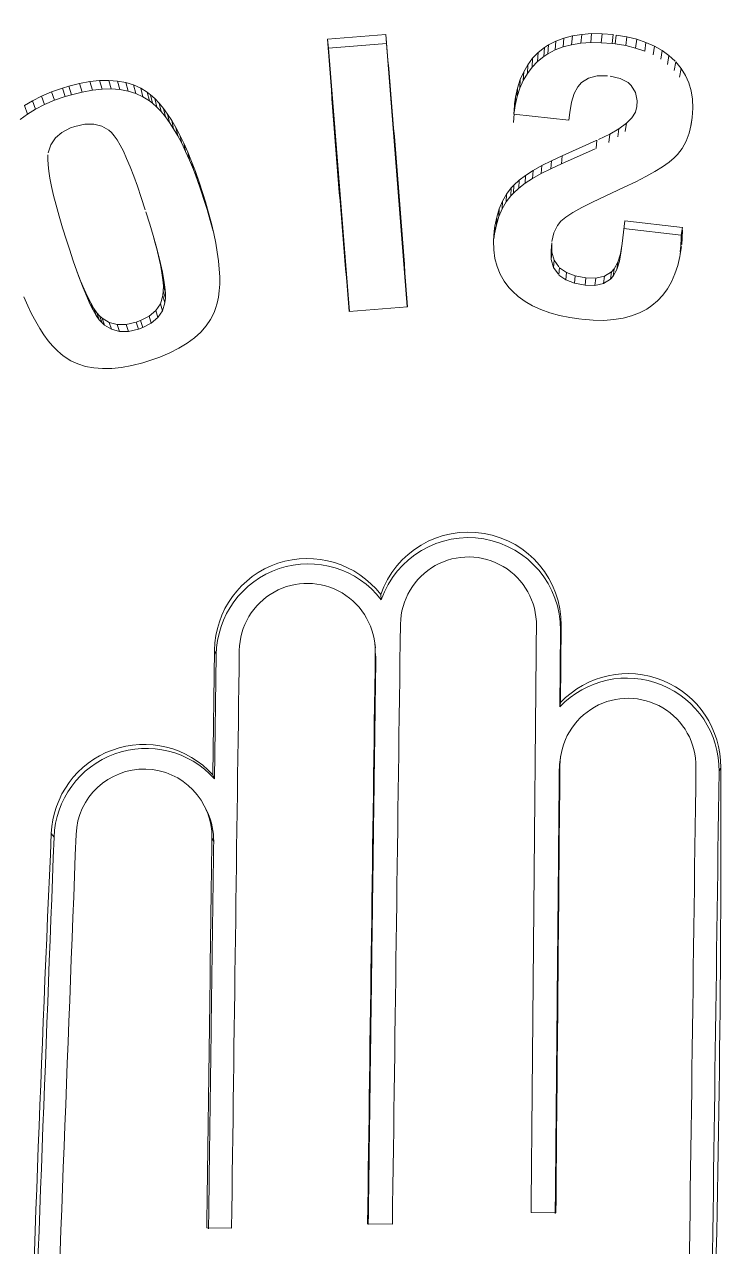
# Model space of a CAD drawing. Header units: inches. Extents: x 32 to 51.7, y 18.3 to 41.9.
# Drawn here: x 48.85417 to 48.86128, y 39.3678 to 39.38018 of the extents above; entities that cross this region are included whole.
import ezdxf

# ---------------------------------------------------------------- set-up
doc = ezdxf.new("R2010")
doc.units = ezdxf.units.IN
doc.header["$MEASUREMENT"] = 0
doc.layers.add('FURNITURE F 1 100', color=253, linetype='Continuous', lineweight=13)

msp = doc.modelspace()

# ---------------------------------------------------------------- linework, layer by layer
at = {"layer": 'FURNITURE F 1 100'}
for p, q in [((48.85783502091927, 39.38007503708511), (48.85724430399178, 39.38002736008227)), ((48.85725350054118, 39.37993774507184), (48.85724430399178, 39.38002736008227)), ((48.85784022613889, 39.3799850999462), (48.85725350053436, 39.37993774507093)), ((48.8578402261398, 39.37998509992892), (48.85783502092063, 39.38007503706783)), ((48.85805299576505, 39.37731788875906), (48.85784022613889, 39.3799850999462)), ((48.85955790532599, 39.38000820684417), (48.85948348582879, 39.37996932220583)), ((48.85955146938313, 39.37991871882466), (48.85955790544786, 39.38000820689056)), ((48.85963879581296, 39.38003900881765), (48.85955790544786, 39.38000820689056)), ((48.85963181344842, 39.37994931433011), (48.85963879595575, 39.38003900885494)), ((48.85972615720011, 39.38006172805351), (48.85963879595575, 39.38003900885494)), ((48.85971858468629, 39.37997188138932), (48.85972615736564, 39.38006172807898)), ((48.85981178297853, 39.37998641999409), (48.85971858452258, 39.37997188136385)), ((48.85981998956113, 39.38007636455084), (48.85972615736564, 39.38006172807898)), ((48.85981178318589, 39.37998642000955), (48.85981998977032, 39.3800763645663)), ((48.85991140884308, 39.37999373357204), (48.85981178297853, 39.37998641999409)), ((48.85992029306517, 39.38008372711872), (48.85981998977032, 39.3800763645663)), ((48.85991140903907, 39.37999373356931), (48.85992029326253, 39.38008372711599)), ((48.86001665864178, 39.37999221466951), (48.85991140884308, 39.37999373357204)), ((48.86002625878537, 39.38008219746323), (48.85992029326253, 39.38008372711599)), ((48.86001665891281, 39.37999221464859), (48.86002625905867, 39.3800821974414)), ((48.86012833608829, 39.37998347072651), (48.86001665864178, 39.37999221466951)), ((48.86013869589961, 39.38007339387466), (48.86002625905867, 39.3800821974414)), ((48.86012833608648, 39.37998347071559), (48.86013869589961, 39.38007339387466)), ((48.8601604735065, 39.37997948066047), (48.86012833608648, 39.37998347071559)), ((48.86016047394214, 39.3799794806059), (48.86017105237279, 39.38006937662201)), ((48.86026733054742, 39.37996189553221), (48.8601604735065, 39.37997948066047)), ((48.8602786358958, 39.38005167213166), (48.86017105237052, 39.38006937660473)), ((48.86026733075524, 39.37996189548037), (48.86027863610498, 39.38005167207891)), ((48.86037893974635, 39.38002668224042), (48.86027863610498, 39.38005167207891)), ((48.86036695681851, 39.37993707388748), (48.86037893994735, 39.38002668217221)), ((48.86047196344289, 39.37999521581558), (48.86037893994735, 39.38002668217221)), ((48.86045935184184, 39.37990581923393), (48.86047196361115, 39.379995215741)), ((48.86055689795894, 39.37995727218865), (48.86047196361115, 39.379995215741)), ((48.85725350053436, 39.37993774507093), (48.85746627709314, 39.37727053443221)), ((48.85937913551443, 39.37989158964908), (48.85932331968634, 39.379834117733)), ((48.85937390586123, 39.37980288516653), (48.85937913559401, 39.37989158971366)), ((48.85943657646449, 39.37985354904729), (48.85937390578211, 39.37980288510287)), ((48.85944223113684, 39.37994259712148), (48.85937913551443, 39.37989158964908)), ((48.85943657592698, 39.37985354998225), (48.85944223124461, 39.37994259719151)), ((48.8594775523422, 39.37988009481385), (48.85943657581966, 39.37985354991222)), ((48.85948348569009, 39.37996932213307), (48.85944223113684, 39.37994259712148)), ((48.85947755247135, 39.37988009489752), (48.85948348582015, 39.37996932221765)), ((48.85955146926217, 39.37991871877828), (48.8594775523422, 39.37988009481385)), ((48.85963181330654, 39.37994931429282), (48.85955146926217, 39.37991871877828)), ((48.85971858452258, 39.37997188136385), (48.85963181330654, 39.37994931429282)), ((48.86036695661842, 39.37993707395569), (48.86026733054742, 39.37996189553221)), ((48.8604593516754, 39.37990581930851), (48.86036695661842, 39.37993707395569)), ((48.86054371229666, 39.37986813083123), (48.86055689810719, 39.37995727210316)), ((48.86063455214408, 39.37991285202904), (48.86055689810719, 39.37995727210316)), ((48.86062084153828, 39.37982400935878), (48.86063455226095, 39.37991285194355)), ((48.86070492588779, 39.37986114652947), (48.86063455226095, 39.37991285194355)), ((48.86069073947665, 39.37977265141351), (48.86070492599329, 39.37986114643216)), ((48.86076721033869, 39.37980377263873), (48.86070492599329, 39.37986114643216)), ((48.8592739747407, 39.37976937189112), (48.85923271848579, 39.37969816227767)), ((48.85926945516867, 39.3796814870261), (48.859273974788, 39.37976937195297)), ((48.85931846823196, 39.37974579740374), (48.85926945512229, 39.37968148696425)), ((48.85932331968634, 39.379834117733), (48.8592739747407, 39.37976937189112)), ((48.85931846690319, 39.37974579865702), (48.85932331975091, 39.37983411780031)), ((48.85937390704449, 39.37980288373863), (48.85931846683862, 39.37974579859063)), ((48.86075814127453, 39.37970934169014), (48.86077278830335, 39.37979740952276)), ((48.86082706747557, 39.37973102932708), (48.86077287250073, 39.37979730685081)), ((48.86081205319779, 39.3796434076289), (48.8608270675365, 39.37973102923068)), ((48.86087155535115, 39.3796606996925), (48.86082706747557, 39.37973102932708)), ((48.85493468601108, 39.37960889278427), (48.8548356286371, 39.37959837946025)), ((48.85502859606522, 39.37961067275089), (48.85493468621071, 39.37960889278791)), ((48.85495948795479, 39.37952210639603), (48.85493468621071, 39.37960889278791)), ((48.85505276375416, 39.3795238732823), (48.85502859623894, 39.37961067273725)), ((48.85511655052842, 39.37960374583188), (48.85502859623894, 39.37961067273725)), ((48.85919793315834, 39.37961886992569), (48.85917042779074, 39.3795331131282)), ((48.85919392731167, 39.37953199450428), (48.85919793318836, 39.3796188699939)), ((48.85922847896354, 39.37961075419978), (48.85919392728165, 39.37953199443698)), ((48.85923271848579, 39.37969816227767), (48.85919793315834, 39.37961886992569)), ((48.85922847761385, 39.37961075497922), (48.85923271852398, 39.37969816234497)), ((48.85926945658066, 39.37968148598473), (48.8592284775752, 39.37961075491283)), ((48.85981995531775, 39.37959026937867), (48.85988952237285, 39.37963319410708)), ((48.85988952237285, 39.37963319410708), (48.85997688440939, 39.37965510450383)), ((48.85997688448124, 39.37965510452202), (48.86008285058934, 39.37965600129107)), ((48.86010792671432, 39.37965359567395), (48.86020984801617, 39.37963103357786)), ((48.86020984807574, 39.37963103356422), (48.86028992829843, 39.37958823307824)), ((48.86090552706919, 39.37958469965495), (48.86087155535115, 39.3796606996925)), ((48.85444784628881, 39.37949454527504), (48.85434689748236, 39.37945172335137)), ((48.85455916607562, 39.3795329813124), (48.85444784652937, 39.37949454535872)), ((48.85447593722138, 39.37940853299958), (48.85444784652937, 39.37949454535872)), ((48.85462129147318, 39.37955198758343), (48.85455916607562, 39.3795329813124)), ((48.85458650460323, 39.37944670934528), (48.85455916607562, 39.3795329813124)), ((48.85473142406472, 39.37957913277885), (48.8546212917815, 39.37955198765983)), ((48.85464821054912, 39.37946558729207), (48.85462129177604, 39.3795519876762)), ((48.85475759880656, 39.37949254871317), (48.85464821024807, 39.37946558720021)), ((48.8548356286371, 39.37959837946025), (48.85473142435667, 39.37957913283342)), ((48.85475759909669, 39.37949254876683), (48.85473142435667, 39.37957913283342)), ((48.85486109945778, 39.37951166486207), (48.85475759880656, 39.37949254871317)), ((48.85486109945778, 39.37951166486207), (48.8548356286371, 39.37959837946025)), ((48.85495948775697, 39.37952210639239), (48.85486109945778, 39.37951166486207)), ((48.85505276358045, 39.37952387329594), (48.85495948775697, 39.37952210639239)), ((48.85514012411495, 39.37951699186713), (48.85505276358045, 39.37952387329594)), ((48.85514012426729, 39.37951699183802), (48.85511655068167, 39.37960374580278)), ((48.85520016566234, 39.37958805908918), (48.85511655068167, 39.37960374580278)), ((48.85522317470414, 39.37950140949986), (48.85514012411495, 39.37951699186713)), ((48.85522317410205, 39.37950140793371), (48.85520016566234, 39.37958805908918)), ((48.85527782506661, 39.37956366546266), (48.85520016566234, 39.37958805908918)), ((48.85530030986202, 39.37947717878931), (48.85522317410205, 39.37950140793371)), ((48.85530030912169, 39.37947717716404), (48.85527782517666, 39.37956366541264)), ((48.85535033688139, 39.3795305384833), (48.85527782506661, 39.37956366546266)), ((48.85537233132636, 39.37944427188311), (48.8553503369828, 39.37953053842146)), ((48.85541772827374, 39.37948948652909), (48.85535033688139, 39.3795305384833)), ((48.85544926779831, 39.37946498483095), (48.85541772827374, 39.37948948652909)), ((48.85543926840519, 39.37940349562766), (48.85541772836469, 39.37948948645815)), ((48.85917042779074, 39.3795331131282), (48.8591502024362, 39.37944008307338)), ((48.85916660787889, 39.37944681300949), (48.85917042781303, 39.37953311319641)), ((48.85919392854539, 39.37953199394313), (48.85916660785706, 39.37944681294127)), ((48.85974472331073, 39.37947616458721), (48.85978112640051, 39.37954575254614)), ((48.85978112640051, 39.37954575254614), (48.85981995531775, 39.37959026937867)), ((48.86028992835027, 39.37958823305096), (48.86032309242883, 39.37955752576134)), ((48.86032309242883, 39.37955752576134), (48.86036596193362, 39.37948800360252)), ((48.86036596193362, 39.37948800360252), (48.86038294584951, 39.37940390136234)), ((48.86092898273291, 39.37950464683625), (48.86090552706919, 39.37958469965495)), ((48.8609435402429, 39.37941973376608), (48.86092898273291, 39.37950464683625)), ((48.85425470256332, 39.37940456819386), (48.85417212467992, 39.37935467046689)), ((48.85434689725908, 39.37945172325679), (48.85425470277978, 39.3794045683039)), ((48.85428409880906, 39.37931916286059), (48.85425470277978, 39.3794045683039)), ((48.85437567014851, 39.37936599984594), (48.85428409859396, 39.37931916275054)), ((48.85437567036998, 39.37936599994053), (48.85434689748236, 39.37945172335137)), ((48.85447593698264, 39.37940853291773), (48.85437567014851, 39.37936599984594)), ((48.85458650459687, 39.37944670936711), (48.85447593698264, 39.37940853291773)), ((48.85464821024807, 39.37946558720021), (48.85458650460323, 39.37944670934528)), ((48.85537233227224, 39.37944427343107), (48.85530030901164, 39.37947717721406)), ((48.85543926890905, 39.37940349636981), (48.85537233122541, 39.37944427194405)), ((48.85547059565415, 39.37937915883729), (48.85543926831515, 39.37940349569769)), ((48.85547059487244, 39.37937915782957), (48.85544926792382, 39.37946498471818)), ((48.85549324943686, 39.37942550883188), (48.85544926779831, 39.37946498483095)), ((48.85551428062099, 39.37933994740931), (48.8554705947483, 39.37937915794144)), ((48.85553701399085, 39.37937956580524), (48.85549324943686, 39.37942550883188)), ((48.85551427974924, 39.37933994647799), (48.85549324953554, 39.3794255087282)), ((48.85555774911764, 39.37929431150267), (48.85553701408908, 39.37937956568701)), ((48.85558056152895, 39.37932715575014), (48.85553701399085, 39.37937956580524)), ((48.85913687134935, 39.37928607536421), (48.8591404885171, 39.37937128911515)), ((48.8591502024362, 39.37944008307338), (48.85914049366802, 39.3793713260761)), ((48.85916660888934, 39.37944681264478), (48.85914651929961, 39.37935440706449)), ((48.85914651931826, 39.37935440715089), (48.85915020245439, 39.37944008315979)), ((48.85970022792726, 39.37928605706518), (48.85971802671493, 39.37939040846275)), ((48.85971802671493, 39.37939040846275), (48.85974472331073, 39.37947616458721)), ((48.86038294584951, 39.37940390136234), (48.86038051705027, 39.37934647376958)), ((48.86094677278352, 39.37932914962082), (48.8609435402429, 39.37941973376608)), ((48.85420207881107, 39.37926960122284), (48.85412872710886, 39.37921493271595)), ((48.85420207895886, 39.37926960131197), (48.85417212467992, 39.37935467046689)), ((48.85428409859396, 39.37931916275054), (48.85420207881107, 39.37926960122284)), ((48.85555775002713, 39.37929431237578), (48.85551427965102, 39.37933994658076)), ((48.85560100393896, 39.3792422537367), (48.85555774902032, 39.37929431161999)), ((48.85560100302946, 39.37924225293998), (48.85558056162309, 39.3793271556219)), ((48.85562311108897, 39.37926911351176), (48.85558056152895, 39.37932715575014)), ((48.85564326666072, 39.37918460074022), (48.85560100293579, 39.37924225306731)), ((48.85566463558071, 39.37920463071212), (48.85562311108897, 39.37926911351176)), ((48.85564326576396, 39.37918460003718), (48.85562311116992, 39.37926911338716)), ((48.85913527155817, 39.37927004223773), (48.85912964288418, 39.37918407574532)), ((48.85913887759735, 39.37935514837543), (48.85913321089193, 39.37926860102696)), ((48.85913321089193, 39.37926860102696), (48.8596913282142, 39.37920597737909)), ((48.85914652004131, 39.37935440691897), (48.85913687643661, 39.37928611140567)), ((48.85969132822011, 39.37920597737818), (48.85970022792726, 39.37928605706518)), ((48.86036433684485, 39.37928903476266), (48.86032793395016, 39.37923238778283)), ((48.86038051705027, 39.37934647376958), (48.86036433684485, 39.37928903476266)), ((48.86092532000039, 39.37915022725836), (48.86094110735731, 39.37923451395952)), ((48.86093058939259, 39.37916413874652), (48.86094110736822, 39.37923451403319)), ((48.86094110736822, 39.37923451403319), (48.86094677278352, 39.37932914962082)), ((48.85463943674013, 39.37912895552606), (48.85455217158797, 39.37908406680115)), ((48.85468203061119, 39.37914455513826), (48.85463943674013, 39.37912895552606)), ((48.85478311029847, 39.37916714121591), (48.85468203061119, 39.37914455513826)), ((48.85487537593026, 39.37916816575351), (48.85478311029847, 39.37916714121591)), ((48.85495721101707, 39.3791476816891), (48.85487537593026, 39.37916816575351)), ((48.85502858834271, 39.37910488064561), (48.85495721101707, 39.3791476816891)), ((48.85568451129411, 39.3791205504326), (48.85564326568392, 39.37918460016179)), ((48.855684510431, 39.37912054975593), (48.8556646356753, 39.37920463055023)), ((48.85570594329756, 39.37913368088127), (48.85566463558071, 39.37920463071212)), ((48.85572554067194, 39.37905007651396), (48.85568451033733, 39.37912054991691)), ((48.85572553984703, 39.37905007584639), (48.8557059434067, 39.37913368067846)), ((48.8557470614921, 39.3790570723945), (48.85570594329756, 39.37913368088127)), ((48.86019769638706, 39.37912066376837), (48.86010386236804, 39.37906558681104)), ((48.86018693262595, 39.37903713584408), (48.86019769649074, 39.37912066384477)), ((48.86027292634135, 39.37917653416978), (48.86019769649074, 39.37912066384477)), ((48.86026165298672, 39.37909263282243), (48.86027292634135, 39.37917653416978)), ((48.86032793395016, 39.37923238778283), (48.86027292634135, 39.37917653416978)), ((48.86090874622251, 39.37907434259385), (48.86093058939259, 39.37916413874652)), ((48.85448553861643, 39.37902717260884), (48.85443953769818, 39.37895827295277)), ((48.85455217158797, 39.37908406680115), (48.85448553861643, 39.37902717260884)), ((48.85505452485877, 39.37908218098298), (48.85502858834271, 39.37910488064561)), ((48.85508256020258, 39.37904970137559), (48.85505452485877, 39.37908218098298)), ((48.85511188628944, 39.3790074682888), (48.85508256020258, 39.37904970137559)), ((48.85514247608235, 39.37895467334554), (48.85511188628944, 39.3790074682888)), ((48.85576638185348, 39.37897398193352), (48.8557255397388, 39.37905007604829)), ((48.85578715490711, 39.37897402334281), (48.8557470614921, 39.3790570723945)), ((48.85576638106222, 39.37897398138146), (48.8557470615694, 39.37905707223442)), ((48.85996715715892, 39.37900076835056), (48.85962095267514, 39.37884680673549)), ((48.85996581706213, 39.37892154105291), (48.85997507681414, 39.37900428936653)), ((48.86010386222479, 39.37906558672646), (48.85998980640552, 39.37901130169892)), ((48.86009373242696, 39.37898242793333), (48.86010386236804, 39.37906558681104)), ((48.86083836658482, 39.3789222277105), (48.86087800532705, 39.37899424478881)), ((48.86087800532705, 39.37899424478881), (48.86090874622251, 39.37907434259385)), ((48.85443953769818, 39.37895827295277), (48.85441333355966, 39.37887658591942)), ((48.85517516503451, 39.37889209845205), (48.85514247608235, 39.37895467334554)), ((48.85520830980995, 39.37881898816475), (48.85517516503451, 39.37889209845205)), ((48.85580620523406, 39.37889149003738), (48.85576638098537, 39.37897398154062)), ((48.85580620450556, 39.37889148947622), (48.85578715500351, 39.37897402312726)), ((48.85582703187011, 39.37888450725539), (48.85578715490711, 39.37897402334281)), ((48.85584581367921, 39.37880257452478), (48.85580620441006, 39.37889148969087)), ((48.85584581301255, 39.37880257405184), (48.8558270319465, 39.37888450706712)), ((48.85586588429506, 39.37878855059851), (48.85582703187011, 39.37888450725539)), ((48.85995795093886, 39.37891804376839), (48.85961408620661, 39.37876511386774)), ((48.86079063887492, 39.37885910084194), (48.86083836658482, 39.3789222277105)), ((48.85441106601884, 39.37885723777297), (48.85440951936307, 39.37881116020024)), ((48.85440951936307, 39.37881116020024), (48.85441171511475, 39.37875605812267)), ((48.85441171511475, 39.37875605812267), (48.85441926966287, 39.37869187860404)), ((48.85524352695366, 39.37873528954467), (48.85520830980995, 39.37881898816475)), ((48.85588440456441, 39.37870726169283), (48.85584581293706, 39.3788025742392)), ((48.85590454765652, 39.37868693528115), (48.85586588429506, 39.37878855059851)), ((48.85588440398051, 39.37870726114441), (48.85586588440829, 39.3787885503011)), ((48.85941469086602, 39.37874796041931), (48.85932814321468, 39.37869855113193)), ((48.85940921886932, 39.37866693033309), (48.85941469113159, 39.37874796055392)), ((48.85951256363451, 39.37879737921637), (48.85941469113159, 39.37874796055392)), ((48.85950643014912, 39.37871601782488), (48.85951256398921, 39.37879737937826)), ((48.85961408620661, 39.37876511386774), (48.8595064297967, 39.3787160176639)), ((48.85962095267514, 39.37884680673549), (48.85951256398921, 39.37879737937826)), ((48.85961408620661, 39.37876511386774), (48.85962095267514, 39.37884680673458)), ((48.8606401770996, 39.37873522789275), (48.86070570050806, 39.37878138449694)), ((48.86070570050806, 39.37878138449694), (48.86075828130897, 39.37882591273817)), ((48.86075828130897, 39.37882591273817), (48.86079063887492, 39.37885910084194)), ((48.85441926966287, 39.37869187860404), (48.85443056687809, 39.37861867457784)), ((48.85443056687809, 39.37861867457784), (48.8544472503133, 39.37853720148403)), ((48.85528003562213, 39.37864183743702), (48.85524352695366, 39.37873528954467)), ((48.85531780891752, 39.37853782345835), (48.85528003562213, 39.37864183743702)), ((48.8559228077108, 39.37860632819181), (48.85588440386819, 39.37870726143999)), ((48.85592280717238, 39.3786063276925), (48.85590454775748, 39.37868693499829)), ((48.85594299496388, 39.37857885292258), (48.85590454765652, 39.37868693528115)), ((48.85925211104787, 39.37864834153468), (48.85918659475801, 39.37859894959136)), ((48.85924773799088, 39.37856797955235), (48.8592521112284, 39.3786483416711)), ((48.85932325580571, 39.37861785213816), (48.85924773781171, 39.37856797941775)), ((48.85932814301823, 39.37869855101915), (48.85925211123704, 39.37864834166019)), ((48.85932325600125, 39.37861785225002), (48.85932814321468, 39.37869855113193)), ((48.85940921860556, 39.3786669302003), (48.85932325580571, 39.37861785213816)), ((48.8595064297967, 39.3787160176639), (48.85940921860556, 39.3786669302003)), ((48.86036838019545, 39.37858294582427), (48.86047192089946, 39.37863560435151)), ((48.86047192116958, 39.37863560448975), (48.8605625199818, 39.37868663464676)), ((48.86056252022145, 39.37868663478137), (48.8606401770996, 39.37873522789275)), ((48.8544472503133, 39.37853720148403), (48.85446845778343, 39.378445869032)), ((48.85535687420879, 39.37842405598574), (48.85531780891752, 39.37853782345835)), ((48.85596099631921, 39.37849897106796), (48.85592280707233, 39.37860632797354)), ((48.85596099585264, 39.37849897066506), (48.85594299504028, 39.37857885268884)), ((48.85598041814747, 39.37846432999002), (48.85594299496388, 39.37857885292258)), ((48.85599816778331, 39.37838521662022), (48.85596099577715, 39.37849897089698)), ((48.85910571160976, 39.37852123646233), (48.85905799157418, 39.37845810949282)), ((48.8591023273827, 39.37844172776702), (48.85910571167979, 39.37852123653781)), ((48.85913240287182, 39.3785495670513), (48.85910571160976, 39.37852123646233)), ((48.85912883767305, 39.37846986898737), (48.85913240299188, 39.37854956716044)), ((48.85918266442486, 39.37851891879789), (48.85912883755391, 39.37846986887823)), ((48.85918659475801, 39.37859894959136), (48.85913240287182, 39.3785495670513)), ((48.8591826632116, 39.37851892045862), (48.85918659487079, 39.37859894967685)), ((48.85924773781171, 39.37856797941775), (48.85918266309973, 39.37851892037404)), ((48.85992914985736, 39.37837633428123), (48.8602518960849, 39.37852784925187)), ((48.8602518976174, 39.37852784997128), (48.86036837980255, 39.37858294563873)), ((48.85446845778343, 39.378445869032), (48.85449421662061, 39.37834548559611)), ((48.85539720499646, 39.37829972674488), (48.85535687420879, 39.37842405598574)), ((48.85599816755685, 39.37838521621095), (48.85598041824433, 39.37846432967351)), ((48.85600594084345, 39.37838094894094), (48.85598041814747, 39.37846432999002)), ((48.85602351885628, 39.37830239510229), (48.85599816746044, 39.37838521652473)), ((48.85602351861208, 39.37830239471666), (48.85600594092712, 39.37838094864535)), ((48.85603778962214, 39.37826903640278), (48.85600594084345, 39.37838094894094)), ((48.85901755189725, 39.37838770926053), (48.8589843926331, 39.37831003576546)), ((48.85901476280669, 39.37830909670217), (48.85901755193227, 39.37838770932147)), ((48.85905493062292, 39.3783790236598), (48.85901476277168, 39.37830909664124)), ((48.85905799157418, 39.37845810949282), (48.85901755189725, 39.37838770926053)), ((48.85905492908996, 39.37837902479848), (48.85905799162011, 39.37845810955375)), ((48.85910232806755, 39.37844172705307), (48.85905492904404, 39.37837902473755)), ((48.85912883889041, 39.37846986756038), (48.85910232731312, 39.37844172769335)), ((48.85982156938253, 39.37832286338242), (48.85992914985736, 39.37837633428123)), ((48.85449421662061, 39.37834548559611), (48.85452455415471, 39.37823685955343)), ((48.8554425164145, 39.37815500251461), (48.85540385524855, 39.37828089576349)), ((48.85605515355265, 39.37819123358029), (48.8560235185284, 39.37830239501134)), ((48.85605515341986, 39.37819123311917), (48.85603778972991, 39.37826903600169)), ((48.85606656906175, 39.37816208000047), (48.85603778962214, 39.37826903640278)), ((48.8589843926331, 39.37831003576546), (48.85895851385767, 39.3782250890067)), ((48.85898182782439, 39.3782319441875), (48.85898439265902, 39.3783100358273)), ((48.859014764311, 39.37830909583997), (48.85898182779847, 39.37823194412656)), ((48.85966060584242, 39.37822648110566), (48.85973097633605, 39.37827264182258)), ((48.8597309763356, 39.37827264182258), (48.85982156908422, 39.37832286321689)), ((48.85452455415471, 39.37823685955343), (48.85455941643768, 39.37811837414254)), ((48.85547662783593, 39.3780381602887), (48.8554425164145, 39.37815500251461)), ((48.85608373959958, 39.37808499495302), (48.85605515331254, 39.37819123351662)), ((48.85608373957457, 39.37808499475111), (48.85606656910632, 39.37816207981403)), ((48.85609066255866, 39.3780601326748), (48.85606656906175, 39.37816208000047)), ((48.85893991566918, 39.37813286898243), (48.85893344796905, 39.37808352607269)), ((48.8589561253054, 39.3781475669043), (48.85893765196234, 39.37805596593123)), ((48.85893765197916, 39.37805596601581), (48.85893991568646, 39.37813286906792)), ((48.85895851385767, 39.3782250890067), (48.85893991566918, 39.37813286898243)), ((48.85898182918181, 39.37823194358905), (48.85895612417353, 39.37814756721898)), ((48.85895612419218, 39.37814756728174), (48.85895851387677, 39.37822508906945)), ((48.8595376657765, 39.37806623422464), (48.85957567828991, 39.37814148531604)), ((48.85957567828991, 39.37814148531604), (48.85960964868964, 39.378184380565)), ((48.85960964868964, 39.378184380565), (48.85966060584242, 39.37822648110566)), ((48.8602567654204, 39.3781873442317), (48.86023089457531, 39.37796004657)), ((48.86084324352824, 39.37812069937943), (48.86025676542586, 39.37818734423079)), ((48.86082810728995, 39.37804388900847), (48.86084324352824, 39.37812069937943)), ((48.85455941643768, 39.37811837414254), (48.85459883085123, 39.37799083773778)), ((48.85549778793821, 39.37796191447203), (48.85547662783593, 39.3780381602887)), ((48.85550618904354, 39.37793036903029), (48.85547662783593, 39.3780381602887)), ((48.85611085112096, 39.37796235957965), (48.85609066255866, 39.3780601326748)), ((48.85893344796905, 39.37808352607269), (48.85892698372909, 39.37798646324652)), ((48.85893122849548, 39.37800695414396), (48.85893344798042, 39.37808352616091)), ((48.85893765277406, 39.37805596578117), (48.85893122848411, 39.37800695405574)), ((48.85951825814091, 39.37797805771377), (48.8595376657765, 39.37806623422464)), ((48.8608281075155, 39.37804388899847), (48.86024559588823, 39.37811008138258)), ((48.86082409531782, 39.3779362322998), (48.86083920562824, 39.37801231504952)), ((48.86082409584897, 39.37793623241712), (48.86082730470908, 39.37801737674952)), ((48.86082730468088, 39.37801737603557), (48.86084243615797, 39.37809400719423)), ((48.86082730536755, 39.37801737671314), (48.86082810728995, 39.37804388900847)), ((48.86083435685732, 39.37795003260678), (48.86083920564097, 39.37801231521414)), ((48.86083920564097, 39.37801231521414), (48.86084243618616, 39.37809400791273)), ((48.85459883085123, 39.37799083773778), (48.85462739693612, 39.37790169215848)), ((48.85462739693612, 39.37790169215848), (48.85466716554465, 39.37778466465486)), ((48.85552715076547, 39.37785484665026), (48.85549778793821, 39.37796191447203)), ((48.85552715076683, 39.37785484664571), (48.85550618904354, 39.37793036903029)), ((48.85553039158522, 39.37783165521203), (48.85550618904354, 39.37793036903029)), ((48.85612716171381, 39.37786956909483), (48.85611085112096, 39.37796235957965)), ((48.85892698372909, 39.37798646324652), (48.85892941706034, 39.37789426067909)), ((48.85892941706034, 39.37789426067909), (48.85894155670685, 39.37780691904525)), ((48.85951047107638, 39.37788805816806), (48.85951663628448, 39.37796382466374)), ((48.85951209062632, 39.37779534510035), (48.85951047677436, 39.37788773286727)), ((48.85951826681658, 39.377870485569), (48.85951664205977, 39.37796349762309)), ((48.86021989830779, 39.37788430926182), (48.86020222951693, 39.37778065807331)), ((48.86023089457531, 39.37796004657), (48.86021310640054, 39.37785569503237)), ((48.86021989868614, 39.37788430931912), (48.86023089458713, 39.37796004667096)), ((48.86081575981707, 39.37782869540249), (48.86083193098393, 39.37792900152952)), ((48.86081687855649, 39.37785353517163), (48.86083194010708, 39.37792905830836)), ((48.86081927909272, 39.37787436790266), (48.86082409533056, 39.3779362324635)), ((48.85466716554465, 39.37778466465486), (48.85470486266213, 39.3776782254731)), ((48.85555119103056, 39.37775679538343), (48.85552715076547, 39.37785484665026)), ((48.85555119103147, 39.37775679537888), (48.85553039158522, 39.37783165521203)), ((48.85555007049852, 39.37774280074743), (48.85553039158522, 39.37783165521203)), ((48.85557073811715, 39.37766853732635), (48.85555119127976, 39.37775679543982)), ((48.85613878598333, 39.3777817876912), (48.85612716171381, 39.37786956909483)), ((48.85614653205239, 39.37769898890244), (48.85613878598333, 39.3777817876912)), ((48.85894155670685, 39.37780691904525), (48.85896340245172, 39.37772605596772)), ((48.85951208915431, 39.37779534469562), (48.85951826682249, 39.37787048554899)), ((48.85953539540488, 39.37771582957746), (48.8595120891484, 39.37779534471563)), ((48.85954173070122, 39.37779043264207), (48.85951826681658, 39.377870485569)), ((48.8595353932612, 39.3777158282205), (48.85954173071487, 39.37779043262206)), ((48.85958703571323, 39.37772414902017), (48.85954173070122, 39.37779043264207)), ((48.86018561052761, 39.37776993811028), (48.8601492154914, 39.3777035852904)), ((48.86020222965608, 39.37778065804967), (48.86017491835646, 39.37769547679407)), ((48.86017491836874, 39.37769547683317), (48.86018561054034, 39.37776993814939)), ((48.86021310640054, 39.37785569503237), (48.86018561052761, 39.37776993811028)), ((48.86020222952421, 39.37778065811606), (48.86021310640781, 39.37785569507512)), ((48.86079311715885, 39.37773647202037), (48.86081575981707, 39.37782869540249)), ((48.85473124418759, 39.3776044085748), (48.85470486266213, 39.3776782254731)), ((48.85470486266213, 39.3776782254731), (48.85474207727084, 39.37758151329988)), ((48.85557073812079, 39.37766853731089), (48.85555007049852, 39.37774280074743)), ((48.85556436323641, 39.37766221534864), (48.85555007049852, 39.37774280074743)), ((48.85558493533581, 39.37758849287045), (48.85556436323641, 39.37766221534864)), ((48.8555749401573, 39.37759146284086), (48.85556436323641, 39.37766221534864)), ((48.85558493533399, 39.37758849288227), (48.85557073852642, 39.37766853740275)), ((48.85615120805706, 39.37762114625864), (48.85614653205239, 39.37769898890244)), ((48.85896340245172, 39.37772605596772), (48.85899414560818, 39.37764924434075)), ((48.85899414560863, 39.37764924434075), (48.85903378599933, 39.37757810178798)), ((48.85958039325597, 39.377649990854), (48.85953539324755, 39.3777158282405)), ((48.85958941978761, 39.37763997835416), (48.8595961246544, 39.37771406981435)), ((48.85965913026548, 39.37759140848673), (48.8595900319212, 39.37763955216949)), ((48.85966630906542, 39.3776651701887), (48.85959674098304, 39.37771364115768)), ((48.85965913031824, 39.37759140845035), (48.85966630911817, 39.37766517015232)), ((48.85975448067684, 39.37763046447296), (48.85966630912772, 39.37766517016414)), ((48.85974670510559, 39.37755693620463), (48.85975448067684, 39.37763046447296)), ((48.85986287382975, 39.37760952534925), (48.85975448067684, 39.37763046447296)), ((48.86005215401129, 39.37762747635905), (48.85996236817091, 39.37760718152956)), ((48.86004236312756, 39.37755397189583), (48.86005215401129, 39.37762747635905)), ((48.8601209067253, 39.37767120929809), (48.86005215401129, 39.37762747635905)), ((48.86011065147905, 39.3775974106861), (48.86012090675531, 39.37767120933265)), ((48.86013876978787, 39.37762956885806), (48.86011065144949, 39.37759741065245)), ((48.8601492154914, 39.3777035852904), (48.8601209067253, 39.37767120929809)), ((48.86013876859734, 39.37762956951926), (48.8601492155146, 39.37770358533223)), ((48.86017491912135, 39.37769547656124), (48.86013876857415, 39.37762956947743)), ((48.86073003513111, 39.37757223077958), (48.8607648119666, 39.37765071443162)), ((48.8607648119666, 39.37765071443162), (48.86079311715885, 39.37773647202037)), ((48.85473124418759, 39.37760440857389), (48.85476820891036, 39.37750834543156)), ((48.85476820891172, 39.37750834542883), (48.85474207727084, 39.37758151329988)), ((48.85474207727084, 39.37758151329988), (48.85477724693983, 39.37749619783379)), ((48.85476820891036, 39.37750834543156), (48.85480314253773, 39.37742360256241)), ((48.8555954417313, 39.37751821531445), (48.8555749401573, 39.37759146284086)), ((48.85558015763327, 39.37752978778233), (48.8555749401573, 39.37759146284086)), ((48.85558001553154, 39.37747719017577), (48.85558015763327, 39.37752978778233)), ((48.85560062479426, 39.37745695432793), (48.85558015763327, 39.37752978778233)), ((48.85559544172584, 39.37751821535083), (48.85558493579875, 39.37758849295685)), ((48.85560062478881, 39.37745695438796), (48.85559544233884, 39.37751821541267)), ((48.85614644599873, 39.3774788714695), (48.85615117037806, 39.37754750432075)), ((48.85615117037806, 39.37754750432075), (48.85615120805706, 39.37762114625864)), ((48.85903378599933, 39.37757810178798), (48.85908313245518, 39.37751262898244)), ((48.85908313245518, 39.37751262898244), (48.8591179169759, 39.37747545250975)), ((48.85974670510559, 39.37755693620463), (48.85965913026548, 39.37759140848673)), ((48.85985436473375, 39.3775361382827), (48.85974670510559, 39.37755693620463)), ((48.85985436483743, 39.37753613828088), (48.85986287393435, 39.37760952534743)), ((48.85995318581463, 39.37753381083392), (48.85985436473375, 39.3775361382827)), ((48.85996236810088, 39.3776071815141), (48.85986287393435, 39.37760952534743)), ((48.85995318588421, 39.37753381085029), (48.85996236817091, 39.37760718152956)), ((48.86004236439858, 39.37755397008412), (48.85995318581463, 39.37753381083392)), ((48.86011065229168, 39.37759740997488), (48.86004236312756, 39.37755397189583)), ((48.86068959550785, 39.37750102173548), (48.86073003513111, 39.37757223077958)), ((48.85416544190385, 39.37741831418723), (48.85420532466351, 39.3773287980225)), ((48.85480314232309, 39.37742360246782), (48.85477724693983, 39.37749619783379)), ((48.85477724693983, 39.37749619783379), (48.85481112549969, 39.37742063585072)), ((48.85480314232036, 39.37742360247419), (48.854836793497, 39.37734854764083)), ((48.85483679318595, 39.37734854748712), (48.85481112549969, 39.37742063585072)), ((48.85481112549969, 39.37742063585072), (48.85484376686436, 39.37735644411212)), ((48.855549852268, 39.3773495048167), (48.85557524080168, 39.37743121841547)), ((48.85559546851319, 39.37735816451229), (48.85557496487463, 39.37743033031936)), ((48.85557532173716, 39.37743364357036), (48.85558001553154, 39.37747719017577)), ((48.85560048439193, 39.37740470991091), (48.85558001553154, 39.37747719017577)), ((48.85559582301967, 39.37736145588904), (48.8556004852796, 39.37740470993001)), ((48.85560048439193, 39.37740470999731), (48.85560062553914, 39.37745695440433)), ((48.85612614275006, 39.37735571877372), (48.85613862426699, 39.37741438638793)), ((48.85613862426699, 39.37741438638793), (48.85614644599873, 39.3774788714695)), ((48.8591179169759, 39.37747545250975), (48.85917777812183, 39.37742050299446)), ((48.85917777812183, 39.37742050299446), (48.85924572755648, 39.37737203069398)), ((48.8605310638056, 39.37732942195041), (48.86059010987692, 39.37737961732044)), ((48.86059010987692, 39.37737961732044), (48.86064268418495, 39.37743627781627)), ((48.86064268418495, 39.37743627781627), (48.86068959550785, 39.37750102173548)), ((48.85420532466351, 39.3773287980225), (48.85424542444362, 39.37724574888714)), ((48.85483679317913, 39.37734854750077), (48.85486921544789, 39.37728478663164)), ((48.85486921501861, 39.37728478639335), (48.85484376686436, 39.37735644411212)), ((48.85484376686436, 39.37735644411212), (48.85487511677748, 39.37730200586109)), ((48.85486921500679, 39.37728478641336), (48.85490035446783, 39.37723071360731)), ((48.85490035396533, 39.37723071327898), (48.85487511677748, 39.37730200586109)), ((48.85487511677748, 39.37730200586109), (48.85490520215099, 39.37725812947927)), ((48.85493023675163, 39.37718713109505), (48.85490520215099, 39.37725812947927)), ((48.85490520215099, 39.37725812947927), (48.85493404990957, 39.37722562334645)), ((48.85543639159069, 39.37722292894566), (48.85550304842191, 39.37728063155871)), ((48.85550304842191, 39.37728063155871), (48.855549852268, 39.3773495048167)), ((48.85552404031996, 39.37720947211208), (48.85550304842191, 39.37728063155871)), ((48.85552404059418, 39.37720947251589), (48.85557052884606, 39.3772778813677)), ((48.85557052673649, 39.37727788192795), (48.855549852268, 39.3773495048167)), ((48.85557052692884, 39.37727788254731), (48.85559574467943, 39.37735904647477)), ((48.85605831134281, 39.3771904222908), (48.85609466349361, 39.37726125638935)), ((48.85609466349361, 39.37726125638935), (48.85610975553182, 39.37730122540004)), ((48.85610975553182, 39.37730122540004), (48.85612614275006, 39.37735571877372)), ((48.85746425343559, 39.37727018995927), (48.85805497025531, 39.37731786696393)), ((48.85924572755648, 39.37737203069398), (48.8593217653649, 39.37732841806926)), ((48.85932176551496, 39.37732841798286), (48.85940508292306, 39.37729047308537)), ((48.85940508310951, 39.37729047300079), (48.85949648918286, 39.37725738767993)), ((48.85949648938795, 39.37725738760535), (48.85959517525198, 39.37722997000171)), ((48.86032561016027, 39.37722491463635), (48.86040649825254, 39.37725571664166)), ((48.86040649825254, 39.37725571664166), (48.86047929662909, 39.37729460005492)), ((48.86047929662909, 39.37729460005492), (48.8605310638056, 39.37732942195041)), ((48.85424542444362, 39.37724574888714), (48.85428652222409, 39.37716833193415)), ((48.85428652222409, 39.37716833193415), (48.85432786383826, 39.37709819039217)), ((48.85490035394078, 39.37723071331536), (48.85493023729914, 39.37718713155071)), ((48.85493023669615, 39.37718713115689), (48.85495889063868, 39.37715484342014)), ((48.85495889006661, 39.3771548428326), (48.85493404991003, 39.37722562334645)), ((48.85493404991003, 39.37722562334645), (48.85495918137731, 39.37720295011102)), ((48.85495889000204, 39.37715484289081), (48.85498385250885, 39.37713232208942)), ((48.85498385209003, 39.37713232145732), (48.85495918137731, 39.37720295011102)), ((48.85495918137731, 39.37720295011102), (48.85503056523767, 39.37716014898113)), ((48.85498385196588, 39.3771323215319), (48.85505475521377, 39.37708980857267)), ((48.85505475459031, 39.37708980653722), (48.85503056523767, 39.37716014898113)), ((48.85503056523767, 39.37716014898113), (48.85511237760029, 39.37713885648052)), ((48.85511237760029, 39.37713885648052), (48.85520381034503, 39.37713909907641)), ((48.85513601420253, 39.37706865789503), (48.85511237760029, 39.37713885648052)), ((48.85520381034503, 39.37713909907641), (48.85530491771051, 39.37716249352477)), ((48.8552268281198, 39.37706889529952), (48.85520381034503, 39.37713909907641)), ((48.85530491771051, 39.37716249352477), (48.85534912777776, 39.37717804020256)), ((48.85532725131334, 39.37709213092828), (48.85530491756181, 39.37716249347293)), ((48.85534912777776, 39.37717804020256), (48.85543639159069, 39.37722292894566)), ((48.85537116236965, 39.37710757245757), (48.85534912777776, 39.37717804020256)), ((48.85537116234055, 39.3771075725376), (48.85545783537846, 39.37715215843989)), ((48.85545783532889, 39.37715215839714), (48.85543639154112, 39.37722292890292)), ((48.85545783537846, 39.37715215843989), (48.85552404183518, 39.37720947117985)), ((48.85601320427186, 39.37712392124511), (48.85605831134281, 39.3771904222908)), ((48.85959517548572, 39.37722996993714), (48.85970114125503, 39.3772082200471)), ((48.85970114151469, 39.37720821999344), (48.85981519649404, 39.37719213844546)), ((48.8598232854899, 39.37719133634844), (48.85993734035328, 39.37718172530956)), ((48.85993734059112, 39.37718172528955), (48.86004492412503, 39.37718019697648)), ((48.86004492431557, 39.37718019697375), (48.86014522731212, 39.37718755953163)), ((48.86014522751175, 39.37718755954618), (48.86023905901148, 39.37720219602804)), ((48.86023905916564, 39.3772021960526), (48.86032561016027, 39.37722491463635)), ((48.85432786383826, 39.37709819039217), (48.85437020326044, 39.37703368103528)), ((48.8543702032609, 39.37703368103528), (48.85441192413482, 39.37697485679971)), ((48.85505475397186, 39.3770898066982), (48.85513601420253, 39.37706865789503)), ((48.85513601357498, 39.37706865584685), (48.8552268281198, 39.37706889529952)), ((48.8552268281198, 39.37706889529952), (48.85532725146068, 39.37709213098012)), ((48.85532725146068, 39.37709213098012), (48.85537116236965, 39.37710757245757)), ((48.85589427375517, 39.37700318933501), (48.85595853406876, 39.37706177972039)), ((48.85595853406876, 39.37706177972039), (48.85601320427186, 39.37712392124511)), ((48.85441192413482, 39.37697485679971), (48.85445550485083, 39.37692325504347)), ((48.85445550485083, 39.37692325504347), (48.8544992750155, 39.37687731194317)), ((48.85564565050636, 39.37685109721085), (48.85573781818921, 39.37689744380484)), ((48.85573781836247, 39.37689744389215), (48.8558204232565, 39.3769481499962)), ((48.85582042340839, 39.37694815008897), (48.85589427362966, 39.37700318924133)), ((48.8544992750155, 39.37687731194317), (48.85454326158624, 39.37683783587952)), ((48.85454326158624, 39.37683783587952), (48.85457561235826, 39.37681330767234)), ((48.85457561235826, 39.37681330767234), (48.85464217366025, 39.37677147373913)), ((48.85464217366025, 39.37677147373913), (48.85471471661704, 39.37673915508501)), ((48.85537125585661, 39.37675083288966), (48.85543338110274, 39.37676983916251)), ((48.85543338110229, 39.37676983916342), (48.8555447009373, 39.37680827511802)), ((48.85554470116604, 39.37680827519623), (48.85564565027262, 39.37685109711172)), ((48.85471471661704, 39.37673915508501), (48.85479237906812, 39.37671476141848)), ((48.85479237906812, 39.37671476141848), (48.85487599622566, 39.3766990746494)), ((48.85487599622566, 39.3766990746494), (48.85496395164337, 39.37669214772857)), ((48.85496395181026, 39.37669214771493), (48.85505786204858, 39.37669392767337)), ((48.85505786224049, 39.376693927677), (48.85515691922383, 39.3767044409801)), ((48.85515691944393, 39.37670444100284), (48.85526193147025, 39.3767236611752)), ((48.85526193173037, 39.37672366122249), (48.85537125554738, 39.37675083281326)), ((48.85778948612888, 39.37435152249098), (48.85778390816149, 39.37440339244447)), ((48.85959918046611, 39.37326619636449), (48.8596064309756, 39.37404192068195)), ((48.85960598720403, 39.37331072953518), (48.85961327768082, 39.37409169652299)), ((48.8596064309756, 39.37404192066194), (48.85961327768082, 39.37409169652299)), ((48.85609877848147, 39.37384090053954), (48.85608162814397, 39.37257917493432)), ((48.85611580325686, 39.37379283692869), (48.85609877847737, 39.37384090053954)), ((48.8561158032614, 39.37379283692869), (48.85609880687134, 39.372539594558)), ((48.85772309100112, 39.37391241228168), (48.85772908656118, 39.37386383852252)), ((48.85773414671139, 39.37377149394931), (48.85772818480719, 39.37381944362958)), ((48.8595991804702, 39.37326619636904), (48.85960598720813, 39.37331072953973)), ((48.85960246853365, 39.37273482445969), (48.85960930579104, 39.37277576606218)), ((48.8560988068718, 39.372539594568), (48.85608162814397, 39.37257917493432)), ((48.86121239751601, 39.37261188411728), (48.86123026024707, 39.37265195050211)), ((48.85601163151087, 39.37223263592885), (48.85602929864918, 39.37219538915586)), ((48.85447264721115, 39.37194838335697), (48.85444434383517, 39.3719838866459)), ((48.85609022932404, 39.37190374045847), (48.85607296742155, 39.37193901287672)), ((48.85955878615341, 39.36814546354751), (48.8593072790306, 39.36814769586952)), ((48.85627159676797, 39.36798799426695), (48.85602015679952, 39.36799130536517)), ((48.85790186467484, 39.36802968412164), (48.85765039781991, 39.36803299557366))]:
    msp.add_line(p, q, dxfattribs=at)
for radius in [0.0169002236195937, 0.01552095860103648]:
    msp.add_circle((48.85860539377582, 39.36676433408545), radius, dxfattribs=at)
for centre, radius, start, end in [((48.85860539377582, 39.36676433408545), 0.02515023998424043, 327.7481109269712, 212.2518538314425), ((48.85860539377582, 39.36676433408545), 0.02288671838565883, 340.6195147914976, 199.3804715553876), ((48.85860539377582, 39.36675396047892), 0.02200645998621045, 1.936788796507688, 178.0631933171826), ((49.07734146128924, 39.39619794964936), 0.2206903863344212, 184.2019845627313, 184.9200815978591), ((48.62921364892163, 39.36044973281557), 0.2294621631158643, 4.215708021430515, 4.906353618011156), ((48.85867277965981, 39.37409604428692), 0.0009405080704760286, 359.7351343855001, 160.9259744083222), ((48.8586723076457, 39.3740461853781), 0.0009341330650183586, 359.7384206491391, 160.9212860364736), ((48.85867264890403, 39.37409578197592), 0.000689117061557298, 359.1881230921658, 179.2455286773336), ((48.85703938170919, 39.3738284402393), 0.0009406857378946582, 37.67671167586383, 179.2383998427993), ((48.85705003686117, 39.37378041700729), 0.0009343161532503339, 37.68030707829482, 179.2383413338643), ((48.85703920255783, 39.3738285823724), 0.0006890428551703521, 359.2400665079839, 179.251016627515), ((48.86027818967132, 39.37262444212818), 0.0009342922458324578, 359.229853994338, 136.6157220520455), ((48.86028834117378, 39.37266135063008), 0.0009419659776293628, 359.4282220819296, 136.4184121024442), ((48.86028940532169, 39.37266427256552), 0.0006893922567999077, 359.251163388442, 179.4858341030141), ((48.85538535331644, 39.37194497072822), 0.0009418139931490387, 42.32892563538302, 177.6282965870114), ((48.85540611744428, 39.37191284839307), 0.000934146346778677, 42.13883005053408, 177.8199403112817), ((48.8602779406262, 39.37262415109078), 0.0006847026233648024, 170.7580904792256, 179.4917789553131), ((48.85538406459609, 39.37194822337231), 0.0006889643941958202, 359.2340122836053, 177.8297198762511), ((48.66031173042639, 39.37205930616935), 0.2009194038730245, 358.3020422414002, 0.1690034346000631), ((48.85540599940687, 39.37191296621447), 0.0006842921118568764, 359.2275039918954, 24.30569289181134), ((49.40038325991436, 39.34773630437801), 0.5464771227655343, 177.456904074793, 178.1674835135311)]:
    msp.add_arc(centre, radius, start, end, dxfattribs=at)
for points in [[(48.8579835915868, 39.37410485601365), (48.85795626837462, 39.37210379805354), (48.85792890071544, 39.3700694922022), (48.85790186467484, 39.36802968412164)], [(48.8593072790306, 39.36814769586952), (48.85932517193415, 39.3701424608357), (48.85934338981924, 39.37213037525951), (48.85936169678389, 39.37408601756531)], [(48.85635021857497, 39.3738375894395), (48.85632392511771, 39.37190925262846), (48.85629760566663, 39.36995124288612), (48.85627159676797, 39.36798799426695)], [(48.85765039781991, 39.36803299557366), (48.85767614206743, 39.36997540388482), (48.8577021802882, 39.37191222597219), (48.85772818480719, 39.37381944362958)], [(48.85960004082354, 39.37267045901124), (48.85958616766921, 39.37117322582115), (48.85957238124475, 39.36966115654148), (48.85955878615341, 39.36814546354751)], [(48.86089139210999, 39.36610925266039), (48.86092014139349, 39.36829936804904), (48.86094942087148, 39.37049313962186), (48.86097873870013, 39.37265526269628)], [(48.86112529845441, 39.36611051106909), (48.86115372713193, 39.36828509170707), (48.86118320079886, 39.37046413462983), (48.86121239751601, 39.37261188413911)], [(48.85447264721797, 39.37194838335697), (48.8543872208772, 39.36972270815065), (48.85430127067475, 39.36746858384365), (48.85421585350896, 39.36522216815272)], [(48.85469559439998, 39.3719743140932), (48.85460967467743, 39.36973840657308), (48.85452315476569, 39.36747378041535), (48.85443743244987, 39.36521675873835)], [(48.85602015679952, 39.36799130536517), (48.85603765351944, 39.36931204019991), (48.85605529221876, 39.3706304787497), (48.85607296742155, 39.37193901287672)]]:
    msp.add_open_spline(points, degree=3, dxfattribs=at)
for points, knots in [([(48.85765717078375, 39.36802399805081), (48.85765795923699, 39.36808428423726), (48.85765953610253, 39.36820485343421), (48.8576619086095, 39.36838565871265), (48.85766428569669, 39.36856641952497), (48.85766746132568, 39.36880737027011), (48.8576714410644, 39.36910844920428), (48.85767622985186, 39.36946953488266), (48.85768102910943, 39.36983036606077), (48.857685836773, 39.37019089150588), (48.85769065132963, 39.37055107114018), (48.85769547201126, 39.37091089867634), (48.8577002976328, 39.37127032563374), (48.85770673624911, 39.37174889306832), (48.85771479105706, 39.3723458563313), (48.8577228134106, 39.37293786180951), (48.85772926073487, 39.37341287053503), (48.85773248967844, 39.37364987017325), (48.85773414671139, 39.37377149394931)], [0, 0, 0, 0, 0.0312539613968443, 0.06250627581348088, 0.09375747499414082, 0.125008148269764, 0.1875102841477632, 0.2500182284984594, 0.3125322841835893, 0.3750392236710688, 0.4375431878471434, 0.5000500386103851, 0.5625643184417456, 0.6250677437155974, 0.7500372945222918, 0.8749984664955124, 0.9358515536741552, 1, 1, 1, 1]), ([(48.8595932649384, 39.37263022441264), (48.85959154007806, 39.37244418789985), (48.85958809048834, 39.37207212903329), (48.85958292492133, 39.37151241014224), (48.85957776660025, 39.37095168395033), (48.85957347439508, 39.3704835598114), (48.85957004418033, 39.37010865251839), (48.85956747289102, 39.36982725985352), (48.85956490271356, 39.36954567810196), (48.85956233328734, 39.36926393619749), (48.85955976407759, 39.36898206279464), (48.85955719389558, 39.36870006293382), (48.85955462181637, 39.36841794613017), (48.85955290335478, 39.3682297819764), (48.85955204409466, 39.36813569668127)], [0, 0, 0, 0, 0.125004682882466, 0.2499998506829696, 0.3750095990640878, 0.5000067712557087, 0.5625039563327704, 0.6250046677901688, 0.6875112435932532, 0.7500130670974069, 0.8125095551831122, 0.8750040886976711, 0.9374999061259396, 1, 1, 1, 1]), ([(48.8560380535625, 39.36798281143863), (48.85604021304444, 39.3681467557203), (48.85604453191054, 39.3684746367994), (48.85605102264181, 39.3689661066205), (48.85605752640886, 39.36945720986976), (48.85606404415621, 39.369947843154), (48.85607057477246, 39.37043792533357), (48.85607711683561, 39.37092733300458), (48.85608366826428, 39.37141607512647), (48.85608804226349, 39.37174118232222), (48.85609022932404, 39.37190374045847)], [0, 0, 0, 0, 0.1249904309773293, 0.2499751557277378, 0.3749758071869089, 0.499977502510812, 0.6249775369658629, 0.7499888876163419, 0.8749909539188991, 1, 1, 1, 1])]:
    msp.add_open_spline(points, degree=3, knots=knots, dxfattribs=at)

doc.saveas('drawing.dxf')
